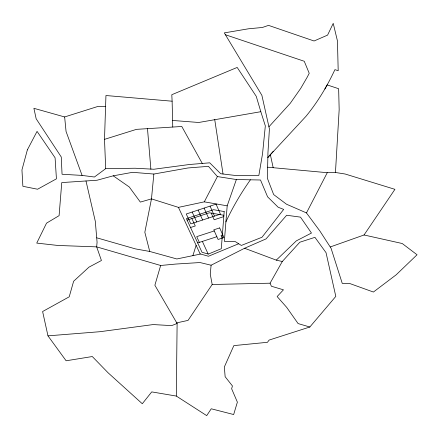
<?xml version="1.0" encoding="UTF-8"?>
<svg xmlns="http://www.w3.org/2000/svg" width="439" height="439" viewBox="0 0 439 439"><rect width="100%" height="100%" fill="white"/><g stroke="black" fill="none" stroke-linecap="round" stroke-linejoin="round"><path stroke-width="0.66" d="M309.841 327.006L298.103 323.576L286.683 307.355L277.13 296.55L283.457 289.811L271.406 286.25L270.073 283.193L282.293 261.507L299.815 242.229L314.944 237.34L326.034 252.661L335.808 296.396L309.841 327.006L269.107 340.082L267.45 342.305L233.844 345.614L224.345 366.971L225.141 376.717L232.423 385.936L231.644 388.778L237.378 402.135L233.658 414.537L211.247 408.786L206.709 415.629L176.308 396.06L177.115 323.472L176.763 322.863L188.029 320.404L212.185 284.488L210.248 274.156L211.104 265.222L244.572 248.265L266.023 238.904L286.667 215.247L300.506 217.14L311.465 233.049L296.325 240.868L276.29 260.135L244.572 248.265M105.744 106.457L97.881 106.452L64.643 116.955L33.896 108.312L36.168 118.788L61.262 156.997L62.053 174.256L82.077 175.413L94.412 177.016L105.689 168.658L104.504 139.355L105.947 95.526L172.121 101.206L172.757 126.997M330.304 246.948L364.046 234.98L402.239 243.519L417.05 254.763L396.236 274.759L373.408 292.039L349.548 283.446L342.255 283.38L331.066 248.287L319.982 231.15L306.477 212.92L286.497 204.212L273.645 194.554L267.389 178.311L267.955 152.717L269.409 128.945L261.874 95.29L224.291 32.892L248.485 28.793L262.368 27.481L268.531 25.374L314.072 40.992L327.582 35.109L333.228 23.371L337.459 40.975L338.195 70.739L334.908 69.631C327.187 86.269 317.66 102.1 306.005 116.286L267.861 157.458L273.245 151.318M364.046 234.98L394.93 189.33L345.142 174.014L335.456 172.478L339.166 109.673L338.645 88.722L327.17 84.914L324.844 89.046M236.363 179.535L227.188 205.836L224.351 241.34L235.304 241.609L241.335 245.439L261.995 237.252L283.676 209.403L278.167 207.241L267.592 196.826L260.508 180.001L236.363 179.535L217.398 176.571L208.448 166.332L188.029 167.961L153.848 174.047L132.589 172.324L113.235 175.819L97.068 180.231L61.756 182.586L59.095 215.648L46.529 223.155L36.739 243.096L57.948 245.467L96.668 246.872L160.652 265.48L175.841 264.053L199.997 262.544L211.104 265.222M153.848 174.047L151.477 198.883L144.832 232.275L149.737 251.459L176.846 258.966L200.228 254.115L178.443 207.373L151.477 198.883L140.343 202.094L129.275 186.976L113.235 175.819M160.652 265.48L154.874 285.246L177.115 323.472L171.665 325.617L153.156 324.569L100.054 331.697L47.972 335.851L42.616 311.536L69.219 296.808L73.626 281.256L88.969 267.153L101.431 260.503L96.668 246.872L97.079 242.246L95.301 221.283L85.989 180.961M192.902 255.635L196.112 245.297M225.904 221.882C232.736 207.131 241.033 193.078 250.411 179.803M306.477 212.92L327.258 172.697L335.456 172.478M178.443 207.373L204.294 201.847L217.398 176.571M268.926 126.783L290.311 103.242L300.737 88.349L307.185 77.242L309.221 73.291L304.254 61.268L225.388 34.736M238.668 243.744L208.459 256.261L200.113 253.868M187.107 220.131L209.414 212.778L223.895 215.275M190.537 227.517L195.273 225.964L191.87 218.562M223.791 216.619L214.166 219.774L211.214 213.085M214.276 230.93L196.716 236.643L199.366 242.383M197.682 242.926L216.855 236.72M222.364 234.931L221.053 235.359L222.139 237.817M104.504 139.355L136.474 129.351L181.79 126.481L202.269 163.434M105.689 168.658L135.135 168.236L153.891 169.245L189.45 164.499L209.721 162.82L220.724 173.734L237.148 175.677L258.845 175.452L262.555 153.672L265.326 125.905L260.826 111.698L198.719 122.481L172.428 120.445M212.185 284.488L270.073 283.193M267.664 167.199L327.258 172.697M176.308 396.06L151.729 391.895L142.296 403.748L108.065 372.766L92.294 356.539L66.119 360.781L47.972 335.851M204.294 201.847L227.188 205.836M149.737 251.459L135.421 248.891L96.772 237.817M276.29 260.135L282.293 261.507M202.368 241.406L208.174 254.044M192.178 212.037L196.71 221.953M198.132 210.067L202.615 220.01M204.097 208.091L208.541 218.068M210.072 206.116L214.479 216.114M82.077 175.413L66.059 131.459L64.643 116.955M260.826 111.698L256.255 96.339L237.186 67.43L171.797 94.709L172.121 101.206M270.336 154.599L273.179 167.709M214.726 119.589L223.028 173.981M147.471 128.451L150.884 169.207M224.186 211.549L221.294 248.704L208.327 254.088L202.017 252.277L186.416 218.638L213.513 209.699L224.186 211.549M27.361 149.875L21.95 169.92L22.877 186.29L37.573 189.231L56.428 178.832L55.089 157.793L37.057 131.376L27.361 149.875M216.07 204.13L186.246 214.002L190.817 223.89L220.433 214.161L216.07 204.13M219.67 227.907L213.782 229.827L218.079 239.458L223.923 237.565L219.67 227.907"/></g></svg>
